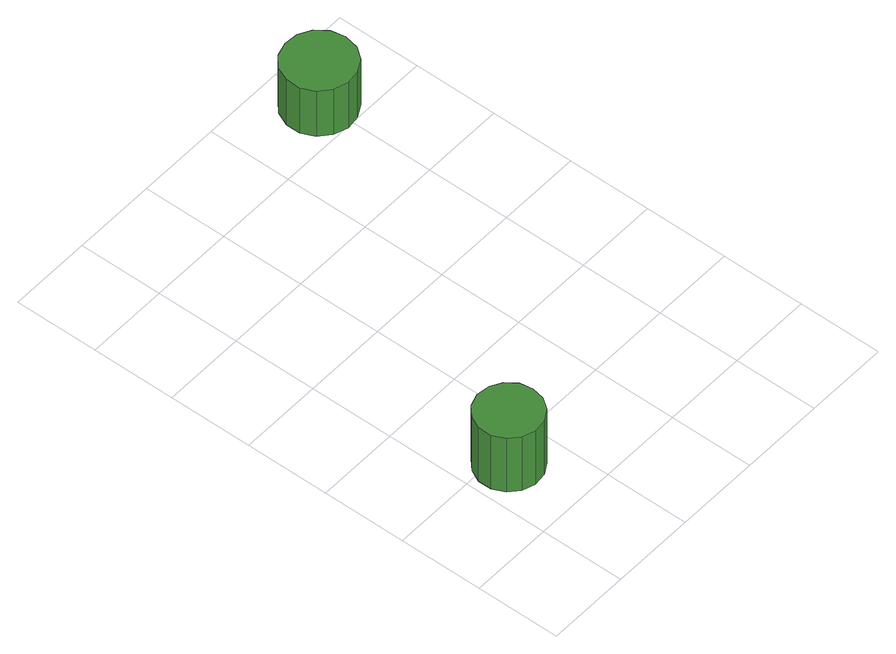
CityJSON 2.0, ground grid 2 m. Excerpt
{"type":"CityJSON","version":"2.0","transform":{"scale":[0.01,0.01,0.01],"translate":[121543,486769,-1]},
"CityObjects":{
"tree1":{"type":"SolitaryVegetationObject","attributes":{"function":"something"},"geometry":[{"type":"MultiSurface","lod":"1","boundaries":[[[0,1,2,3,4,5,6,7,8,9,10,11,12,13,14]],[[15,16,17,18,19,20,21,22,23,24,25,26,27,28,29]],[[0,29,28,1]],[[1,28,27,2]],[[2,27,26,3]],[[3,26,25,4]],[[4,25,24,5]],[[5,24,23,6]],[[6,23,22,7]],[[7,22,21,8]],[[8,21,20,9]],[[9,20,19,10]],[[10,19,18,11]],[[11,18,17,12]],[[12,17,16,13]],[[13,16,15,14]],[[14,15,29,0]]]}]},
"tree2":{"type":"SolitaryVegetationObject","attributes":{"function":"something"},"geometry":[{"type":"MultiSurface","lod":"1","boundaries":[[[30,31,32,33,34,35,36,37,38,39,40,41,42,43,44]],[[45,46,47,48,49,50,51,52,53,54,55,56,57,58,59]],[[30,59,58,31]],[[31,58,57,32]],[[32,57,56,33]],[[33,56,55,34]],[[34,55,54,35]],[[35,54,53,36]],[[36,53,52,37]],[[37,52,51,38]],[[38,51,50,39]],[[39,50,49,40]],[[40,49,48,41]],[[41,48,47,42]],[[42,47,46,43]],[[43,46,45,44]],[[44,45,59,30]]]}]}
},
"vertices":[
[171,171,225],[165,202,225],[146,227,225],[119,243,225],[87,247,225],[57,237,225],[34,216,225],[21,187,225],[21,155,225],[34,126,225],[57,105,225],[87,95,225],[119,98,225],[146,114,225],[165,140,225],[165,140,66],[146,114,66],[119,98,66],[87,95,66],[57,105,66],[34,126,66],[21,155,66],[21,187,66],[34,216,66],[57,237,66],[87,247,66],[119,243,66],[146,227,66],[165,202,66],[171,171,66],
[675,1080,201],[668,1114,201],[647,1142,201],[617,1159,201],[583,1162,201],[550,1152,201],[524,1129,201],[510,1097,201],[510,1063,201],[524,1031,201],[550,1008,201],[583,997,201],[617,1001,201],[647,1018,201],[668,1046,201],[668,1046,67],[647,1018,67],[617,1001,67],[583,997,67],[550,1008,67],[524,1031,67],[510,1063,67],[510,1097,67],[524,1129,67],[550,1152,67],[583,1162,67],[617,1159,67],[647,1142,67],[668,1114,67],[675,1080,67]
]}
